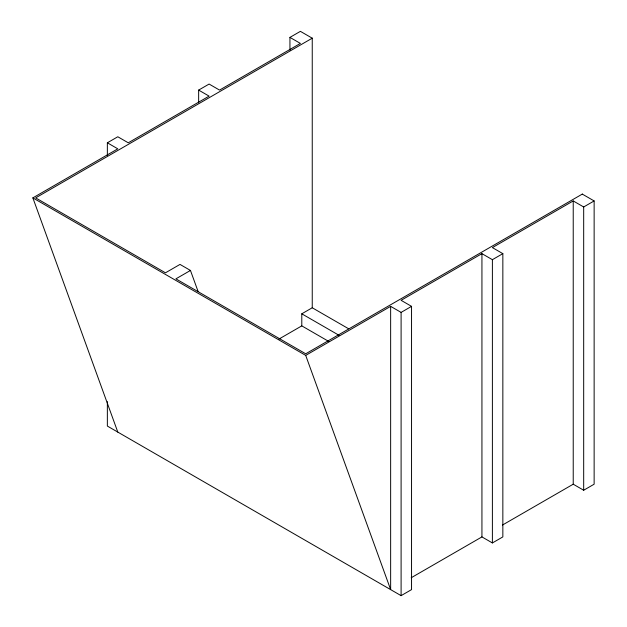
<?xml version="1.0" encoding="UTF-8"?>
<svg xmlns="http://www.w3.org/2000/svg" width="627" height="627" viewBox="0 0 627 627"><rect width="100%" height="100%" fill="white"/><g stroke="black" fill="none" stroke-linecap="round" stroke-linejoin="round"><path stroke-width="0.94" d="M107.358 155.496L107.358 142.799L117.805 136.764L128.261 142.799L209.105 96.127L198.649 90.092L198.649 102.789M198.649 90.092L209.105 84.057L219.552 90.092L300.396 43.42L289.94 37.385L289.94 50.082M289.94 37.385L300.396 31.35L312.246 38.192L312.246 307.771L348.643 328.783M117.805 432.097L32.863 197.881L117.805 148.834L107.358 142.799M312.348 38.129L35.653 197.881L165.45 272.816L180.004 264.414L190.459 270.449L198.108 291.547M190.459 270.449L175.897 278.85L305.702 353.793L582.397 194.041M328.877 341.511L301.791 325.875L301.791 313.806L312.246 307.771M279.015 339.027L301.791 325.875M32.863 197.881L305.702 355.399L390.645 306.36L401.1 312.395L411.547 306.36L411.547 589.615L401.1 595.65L107.358 426.062L107.358 401.641M411.202 577.749L481.936 536.908L492.391 542.943L502.846 536.908L502.846 253.645L492.391 259.68L481.936 253.645L401.1 300.317L411.547 306.36M502.493 525.034L573.227 484.201L583.682 490.236L594.137 484.201L594.137 200.938L583.682 206.973L573.227 200.938L492.391 247.61L502.846 253.645M582.287 194.104L594.137 200.938M301.791 313.806L339.035 335.312M305.702 355.399L390.645 589.615L390.645 306.36M583.682 206.973L583.682 490.236M573.227 200.938L573.227 484.201M492.391 259.68L492.391 542.943M481.936 253.645L481.936 536.908M401.1 312.395L401.1 595.65"/></g></svg>
